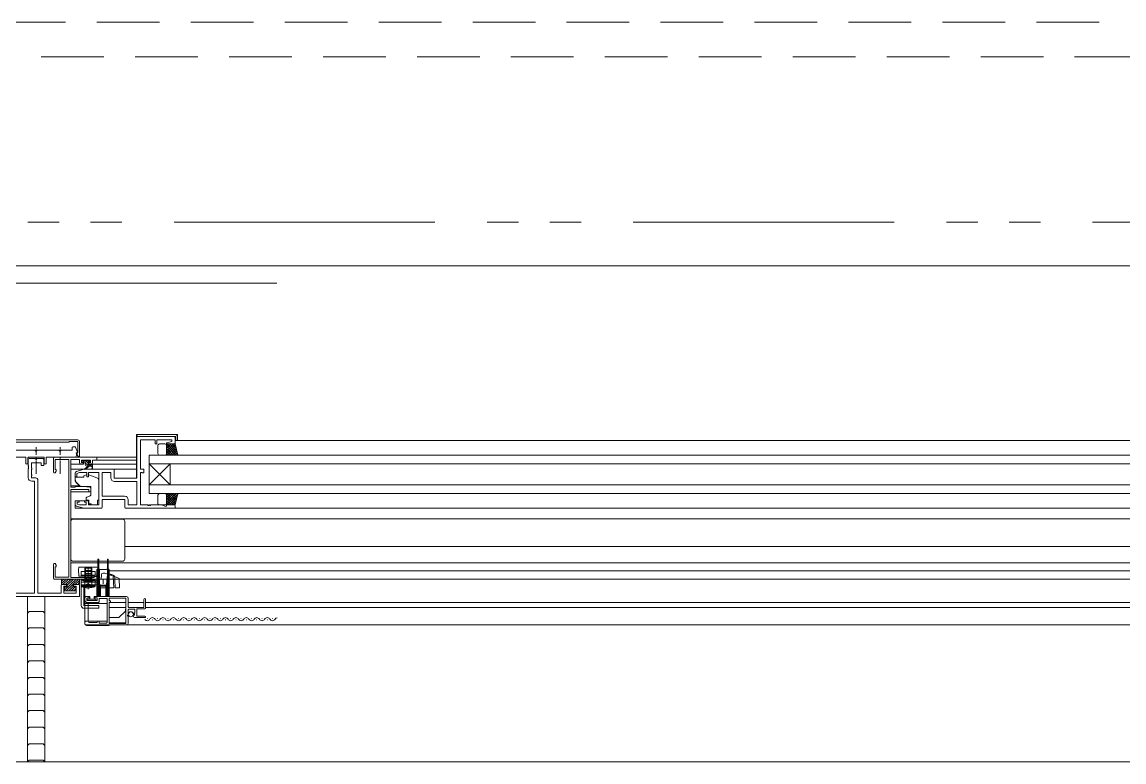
# Model space of a CAD drawing. Units: millimetres at full size. Extents: x -12803 to 120774, y -9413 to 101127.
# Drawn here: x 88266 to 88900, y 6691 to 7116 of the extents above; entities that cross this region are included whole.
import ezdxf

# ---------------------------------------------------------------- set-up
doc = ezdxf.new("R2010")
doc.units = ezdxf.units.MM
doc.header["$LTSCALE"] = 30
doc.linetypes.add('DASHED1', pattern=[1.8, 1.2, -0.6])
doc.linetypes.add('DOUBLE_CHAIN1', pattern=[8.8, 5, -1, 0.6, -0.6, 0.6, -1])
doc.layers.add('0-0_NoName', color=7, linetype='Continuous')
doc.layers.add('2-0_通芯', color=7, linetype='DOUBLE_CHAIN1', lineweight=15)
doc.layers.add('2-A_建具', color=7, linetype='Continuous', lineweight=15)

# ---------------------------------------------------------------- blocks, each defined once
blk = doc.blocks.new('グループ部品-732')
at = {"layer": '2-0_通芯'}
blk.add_line((74361.66, 7001.41), (120774.36, 7001.41), dxfattribs=at)
at = {"layer": '2-A_建具', "linetype": 'DASHED1'}
for p, q in [((86365.36, 7116.41), (90183.36, 7116.41)), ((85739.36, 7096.41), (90809.36, 7096.41))]:
    blk.add_line(p, q, dxfattribs=at)
at = {"layer": '2-A_建具'}
for p, q in [((85739.36, 6976.41), (90809.36, 6976.41)), ((88412.86, 6966.41), (88188.36, 6966.41)), ((88250.36, 6876.41), (88298.36, 6876.41)), ((88293.36, 6875.01), (88255.36, 6875.01)), ((88274.36, 6867.73), (88274.36, 6872.29)), ((88288.16, 6867.73), (88288.16, 6872.29)), ((88293.36, 6875.41), (88293.36, 6875.01)), ((88298.36, 6875.41), (88293.36, 6875.41)), ((88295.56, 6872.41), (88296.79, 6872.41)), ((88298.36, 6869.36), (88298.36, 6875.41)), ((88299.36, 6875.41), (88299.36, 6866.91)), ((88354.36, 6878.41), (88332.16, 6878.41)), ((88353.86, 6878.31), (88332.86, 6878.31)), ((88344.36, 6868.61), (88344.36, 6873.11)), ((88345.36, 6874.11), (88348.36, 6874.11)), ((88349.36, 6867.61), (88349.36, 6874.11)), ((88349.36, 6869.99), (88353.47, 6874.11)), ((88349.36, 6871.41), (88352.06, 6874.11)), ((88349.36, 6872.82), (88350.64, 6874.11)), ((88349.36, 6874.11), (88354.36, 6874.11)), ((88349.36, 6868.58), (88354.46, 6873.68)), ((88349.36, 6873.11), (88349.36, 6868.61)), ((88349.36, 6872.92), (88354.67, 6867.61)), ((88349.58, 6874.11), (88355.79, 6867.91)), ((88349.8, 6867.61), (88354.72, 6872.53)), ((88351, 6874.11), (88355.36, 6869.74)), ((88352.41, 6874.11), (88354.94, 6871.58)), ((88353.83, 6874.11), (88354.51, 6873.42)), ((88354.36, 6874.61), (88354.36, 6877.81)), ((89471.86, 6876.11), (88354.36, 6876.11)), ((88354.36, 6874.11), (88355.86, 6867.61)), ((88354.66, 6876.11), (88354.66, 6878.11)), ((88268.26, 6866.41), (88252.16, 6866.41)), ((88261.23, 6870.41), (88273.69, 6870.41)), ((88268.56, 6862.91), (88268.56, 6866.11)), ((88269.66, 6866.11), (88269.66, 6862.91)), ((88278.76, 6866.41), (88269.96, 6866.41)), ((88274.36, 6865.53), (88274.36, 6866.73)), ((88275.03, 6870.41), (88287.49, 6870.41)), ((88279.06, 6862.91), (88279.06, 6866.11)), ((88280.16, 6866.11), (88280.16, 6862.91)), ((88296.56, 6866.41), (88280.46, 6866.41)), ((88284.36, 6857.91), (88284.36, 6865.91)), ((88284.86, 6866.41), (88332.16, 6866.41)), ((88288.16, 6865.53), (88288.16, 6866.73)), ((88288.83, 6870.41), (88294.76, 6870.41)), ((88295.06, 6870.71), (88295.06, 6871.91)), ((88297.07, 6872.21), (88298.13, 6869.32)), ((88297.45, 6868.83), (88298.36, 6869.36)), ((88298.56, 6866.91), (88297.45, 6868.83)), ((88297.56, 6868.34), (88297.56, 6867.41)), ((88297.91, 6868.71), (88297.71, 6868.6)), ((88299.36, 6866.91), (88298.56, 6866.91)), ((88309.36, 6866.41), (88309.36, 6864.81)), ((88339.36, 6845.61), (88339.36, 6867.61)), ((88339.36, 6867.61), (89486.86, 6867.61)), ((88348.36, 6867.61), (88345.36, 6867.61)), ((88349.36, 6871.51), (88353.26, 6867.61)), ((88349.36, 6870.1), (88351.84, 6867.61)), ((88349.36, 6868.68), (88350.43, 6867.61)), ((88351.21, 6867.61), (88354.99, 6871.38)), ((88352.63, 6867.61), (88355.25, 6870.23)), ((88354.04, 6867.61), (88355.52, 6869.08)), ((88355.46, 6867.61), (88355.78, 6867.93)), ((88269.16, 6862.41), (88269.06, 6862.41)), ((88274.35, 6856.89), (88274.36, 6864.53)), ((88279.66, 6862.41), (88279.56, 6862.41)), ((88288.15, 6856.89), (88288.15, 6864.53)), ((88300.66, 6863.98), (88300.66, 6864.48)), ((88300.67, 6863.88), (88300.86, 6863.7)), ((88300.96, 6864.78), (88301.46, 6864.78)), ((88302.36, 6863.68), (88300.96, 6863.68)), ((88301.12, 6864.78), (88302.22, 6863.68)), ((88301.66, 6864.58), (88303.76, 6864.58)), ((88304.36, 6861.28), (88302.54, 6859.88)), ((88302.66, 6863.38), (88302.66, 6862.28)), ((88302.66, 6863.25), (88304.62, 6861.28)), ((88302.67, 6864.58), (88304.26, 6862.99)), ((88304.96, 6861.28), (88302.74, 6859.6)), ((88302.81, 6861.74), (88303.12, 6861.44)), ((88303.66, 6861.28), (88306.86, 6861.28)), ((88303.85, 6864.75), (88304.92, 6863.68)), ((88303.96, 6864.78), (88304.56, 6864.78)), ((88304.26, 6863.22), (88304.26, 6862.58)), ((88304.56, 6862.28), (88306.56, 6862.28)), ((88305.06, 6863.68), (88304.72, 6863.68)), ((88304.77, 6864.69), (88305.27, 6864.19)), ((88304.97, 6862.28), (88305.97, 6861.28)), ((88306.32, 6862.28), (88306.86, 6861.74)), ((88306.56, 6860.15), (88306.36, 6861.28)), ((88306.86, 6861.98), (88306.86, 6859.98)), ((88332.36, 6859.81), (88332.16, 6859.81)), ((89486.86, 6862.61), (88339.36, 6862.61)), ((88351.36, 6862.61), (88339.36, 6850.61)), ((88351.36, 6850.61), (88339.36, 6862.61)), ((88351.36, 6862.61), (88351.36, 6850.61)), ((88275.32, 6853.61), (88275.32, 6788.34)), ((88332.16, 6859.51), (88294.36, 6859.51)), ((88296.86, 6857.27), (88296.86, 6855.71)), ((88296.86, 6853.61), (88296.86, 6854.91)), ((88301.79, 6859.49), (88297.57, 6858.22)), ((88301.79, 6859.49), (88301.93, 6859.51)), ((88303.16, 6856.32), (88301.86, 6855.71)), ((88304.73, 6856.35), (88309.37, 6854.68)), ((88317.43, 6857.58), (88317.43, 6854.58)), ((88299.48, 6850.01), (88294.36, 6850.01)), ((88299.62, 6849.89), (88297.93, 6851.31)), ((88305.64, 6849.61), (88300.25, 6849.66)), ((88305.86, 6849.61), (88305.86, 6844.71)), ((88339.36, 6850.61), (89486.86, 6850.61)), ((88305.86, 6846.61), (88294.36, 6846.61)), ((88296.86, 6841.41), (88296.86, 6839.35)), ((88296.86, 6837.11), (88296.86, 6841.41)), ((88304.49, 6841.71), (88303.56, 6841.71)), ((88303.59, 6843.53), (88305.59, 6844.26)), ((88304.79, 6839.71), (88304.79, 6841.41)), ((88309.76, 6841.71), (88310.36, 6841.71)), ((88309.76, 6841.71), (88309.76, 6839.04)), ((88339.36, 6845.61), (89486.86, 6845.61)), ((88344.36, 6844.61), (88344.36, 6840.11)), ((88348.36, 6845.61), (88345.36, 6845.61)), ((88349.36, 6840.3), (88354.67, 6845.61)), ((88349.36, 6841.71), (88353.26, 6845.61)), ((88349.36, 6843.12), (88351.84, 6845.61)), ((88349.36, 6845.61), (88349.36, 6838.41)), ((88349.36, 6844.54), (88350.43, 6845.61)), ((88349.36, 6844.64), (88354.46, 6839.54)), ((88349.36, 6840.11), (88349.36, 6844.61)), ((88349.36, 6843.23), (88353.47, 6839.11)), ((88349.36, 6841.81), (88352.06, 6839.11)), ((88349.58, 6839.11), (88355.79, 6845.31)), ((88349.8, 6845.61), (88354.72, 6840.69)), ((88351, 6839.11), (88355.36, 6843.48)), ((88351.21, 6845.61), (88354.99, 6841.84)), ((88352.41, 6839.11), (88354.94, 6841.64)), ((88352.63, 6845.61), (88355.25, 6842.99)), ((88354.04, 6845.61), (88355.52, 6844.14)), ((88354.36, 6839.11), (88355.86, 6845.61)), ((88355.46, 6845.61), (88355.78, 6845.29)), ((88296.86, 6837.11), (88311.86, 6837.11)), ((88297.57, 6838.4), (88301.79, 6837.13)), ((88305.96, 6839.71), (88304.79, 6839.71)), ((88305.96, 6839.04), (88305.96, 6839.71)), ((88325.86, 6837.11), (88913.11, 6837.11)), ((88339.4, 6839.04), (88339.31, 6839.04)), ((88345.36, 6839.11), (88348.36, 6839.11)), ((88349.36, 6840.4), (88350.64, 6839.11)), ((88349.36, 6839.11), (88354.36, 6839.11)), ((88353.83, 6839.11), (88354.51, 6839.8)), ((88354.36, 6837.11), (88354.36, 6838.61)), ((89471.86, 6831.11), (88294.36, 6831.11)), ((88294.38, 6829.81), (88294.38, 6807.81)), ((88324.38, 6830.81), (88295.38, 6830.81)), ((88325.38, 6807.81), (88325.38, 6829.81)), ((89471.86, 6815.21), (88325.38, 6815.21)), ((88284.36, 6796.91), (88284.36, 6804.91)), ((88295.38, 6806.81), (88324.38, 6806.81)), ((88298.83, 6801.74), (88298.86, 6803.24)), ((88309.33, 6803.24), (88298.86, 6803.24)), ((88302.36, 6770.81), (88302.36, 6802.81)), ((88306.36, 6802.81), (88302.36, 6802.81)), ((88302.71, 6802.81), (88302.71, 6799.61)), ((88304.36, 6790.68), (88304.36, 6803.11)), ((88306.01, 6802.81), (88306.01, 6799.61)), ((88306.36, 6802.81), (88306.36, 6792.81)), ((88309.86, 6807.91), (88309.86, 6786.41)), ((88309.86, 6807.41), (88310.36, 6807.41)), ((88315.36, 6807.41), (88315.86, 6807.41)), ((88284.86, 6796.41), (89489.66, 6796.41)), ((88290.32, 6796.46), (88288.91, 6795.3)), ((88288.91, 6796.46), (88288.91, 6793.41)), ((88290.91, 6796.46), (88288.91, 6796.46)), ((88291.61, 6796.33), (88288.91, 6793.88)), ((88297.39, 6796.46), (88290.67, 6789.99)), ((88298.81, 6796.46), (88291.71, 6789.61)), ((88295.79, 6796.28), (88292.21, 6792.94)), ((88307.56, 6797.41), (88294.36, 6797.41)), ((88296.91, 6796.46), (88299.36, 6796.46)), ((88298.86, 6798.04), (88298.83, 6801.74)), ((88307.83, 6798.04), (88298.86, 6798.04)), ((88299.36, 6796.46), (88299.36, 6793.41)), ((88300.36, 6800.74), (88300.36, 6798.74)), ((88308.36, 6800.74), (88300.36, 6800.74)), ((88300.36, 6781.21), (88300.36, 6796.41)), ((88300.36, 6796.41), (88300.41, 6795.77)), ((88302.36, 6801.41), (88306.36, 6801.41)), ((88302.36, 6799.61), (88306.36, 6799.61)), ((88302.36, 6799.61), (88302.61, 6799.08)), ((88302.36, 6798.81), (88306.36, 6798.81)), ((88302.36, 6797.41), (88302.61, 6796.68)), ((88302.71, 6799.61), (88302.62, 6798.98)), ((88302.74, 6797.41), (88302.62, 6796.58)), ((88302.74, 6797.41), (88302.74, 6801.41)), ((88305.98, 6797.41), (88305.98, 6801.41)), ((88305.98, 6797.41), (88306.09, 6796.58)), ((88306, 6799.61), (88306.09, 6798.98)), ((88306.36, 6799.61), (88306.1, 6799.08)), ((88306.36, 6797.41), (88306.1, 6796.68)), ((88307.83, 6798.74), (88307.83, 6798.04)), ((88308.16, 6798.01), (88309.36, 6798.01)), ((88308.36, 6796.41), (88308.3, 6795.77)), ((88308.36, 6800.74), (88308.36, 6798.74)), ((88308.36, 6796.41), (88308.36, 6792.41)), ((88309.36, 6801.91), (88309.36, 6795.41)), ((88309.86, 6798.91), (88309.36, 6792.91)), ((88310.82, 6793.37), (88310.36, 6798.91)), ((88310.83, 6801.74), (88310.83, 6801.77)), ((88310.86, 6801.91), (88314.86, 6801.91)), ((88311.86, 6796.41), (88311.94, 6798.95)), ((88312.86, 6796.39), (88311.86, 6796.43)), ((88312.86, 6796.39), (88312.85, 6796.11)), ((88312.86, 6796.39), (88312.86, 6793.71)), ((88312.94, 6799.91), (88313.77, 6799.91)), ((88313.94, 6799.88), (88318.91, 6798.07)), ((88315.36, 6798.91), (88314.89, 6793.37)), ((88315.69, 6799.78), (88315.69, 6799.24)), ((88315.69, 6799.78), (88319.17, 6798.51)), ((88315.71, 6799.77), (88315.71, 6799.24)), ((88316.36, 6792.91), (88315.86, 6798.91)), ((88316.36, 6801.91), (88316.36, 6786.41)), ((88913.11, 6801.11), (88316.36, 6801.11)), ((88317.15, 6798.71), (88317.15, 6799.24)), ((88317.71, 6799.04), (88317.71, 6798.51)), ((88318.74, 6797.6), (88318.91, 6798.07)), ((88319.15, 6797.98), (88319.15, 6798.52)), ((88319.17, 6797.98), (88319.17, 6798.51)), ((88319.38, 6797.9), (88321.85, 6797)), ((88322.36, 6791.41), (88322.18, 6796.56)), ((88288.91, 6793.41), (88292.21, 6793.41)), ((88289.36, 6793.41), (88291.36, 6793.41)), ((88292.88, 6796.19), (88289.85, 6793.41)), ((88291.28, 6792.01), (88290.66, 6791.39)), ((88290.66, 6791.51), (88290.66, 6790.11)), ((88292.21, 6792.01), (88291.16, 6792.01)), ((88294.27, 6796.16), (88291.26, 6793.41)), ((88292.21, 6793.41), (88292.21, 6792.01)), ((88295.61, 6792.1), (88293.12, 6789.61)), ((88296.88, 6791.96), (88294.53, 6789.61)), ((88295.61, 6793.41), (88295.61, 6792.01)), ((88299.36, 6793.41), (88295.61, 6793.41)), ((88295.61, 6792.01), (88296.66, 6792.01)), ((88297.16, 6790.82), (88295.95, 6789.61)), ((88296.36, 6793.41), (88298.86, 6793.41)), ((88299.36, 6795.54), (88296.92, 6793.41)), ((88297.16, 6791.51), (88297.16, 6790.11)), ((88299.36, 6794.43), (88298.33, 6793.41)), ((88300.36, 6794.71), (88309.36, 6794.71)), ((88311.36, 6793.21), (88300.36, 6793.21)), ((88308.36, 6792.81), (88300.36, 6792.81)), ((88308.3, 6795.77), (88300.41, 6795.77)), ((88307.86, 6791.91), (88300.86, 6791.91)), ((88301.86, 6793.21), (88301.86, 6781.21)), ((88302.36, 6795.41), (88309.36, 6795.41)), ((88308.36, 6792.81), (88308.3, 6792.17)), ((88309.36, 6794.71), (88309.36, 6793.21)), ((88309.36, 6786.41), (88309.36, 6792.91)), ((88309.86, 6792.41), (88309.36, 6792.41)), ((88309.72, 6791.41), (88309.69, 6793.21)), ((88309.72, 6791.41), (88318.98, 6791.41)), ((88315.36, 6792.41), (88310.36, 6792.41)), ((88310.82, 6793.37), (88310.82, 6786.41)), ((88310.86, 6796.11), (88310.86, 6793.71)), ((88314.4, 6792.91), (88311.32, 6792.91)), ((88311.32, 6786.41), (88311.32, 6792.91)), ((88314.4, 6792.91), (88314.4, 6786.41)), ((88314.89, 6786.41), (88314.89, 6793.37)), ((88316.36, 6792.41), (88315.86, 6792.41)), ((88319.9, 6791.41), (88322.36, 6791.41)), ((88269.36, 6786.41), (88269.36, 6691.41)), ((88281.36, 6786.41), (88272.36, 6786.41)), ((88279.36, 6786.41), (88279.36, 6691.41)), ((88291.16, 6789.61), (88296.66, 6789.61)), ((88305.36, 6786.41), (88302.36, 6786.41)), ((88303.56, 6785.31), (88303.56, 6784.41)), ((88304.76, 6785.61), (88303.86, 6785.61)), ((88305.06, 6786.11), (88305.06, 6785.91)), ((88305.36, 6784.96), (88305.36, 6786.41)), ((88307.76, 6786.41), (88326.36, 6786.41)), ((88307.76, 6786.41), (88307.76, 6784.96)), ((88308.06, 6785.91), (88308.06, 6786.11)), ((88309.26, 6785.61), (88308.36, 6785.61)), ((88308.81, 6784.96), (88308.81, 6784.11)), ((88309.56, 6784.41), (88309.56, 6785.31)), ((88310.36, 6786.91), (88309.86, 6786.91)), ((88310.56, 6785.01), (88310.56, 6783.31)), ((88314.86, 6785.31), (88310.86, 6785.31)), ((88315.16, 6785.01), (88315.16, 6771.51)), ((88315.86, 6786.91), (88315.36, 6786.91)), ((88316.36, 6785.21), (88316.36, 6784.31)), ((88316.56, 6784.11), (88316.86, 6784.11)), ((88325.76, 6785.51), (88316.66, 6785.51)), ((88317.16, 6783.81), (88317.16, 6783.51)), ((88326.06, 6771.31), (88326.06, 6785.21)), ((88327.36, 6785.41), (88327.36, 6780.51)), ((88336.36, 6780.51), (88336.36, 6784.71)), ((88337.36, 6784.71), (88337.36, 6779.81)), ((88270.36, 6777.91), (88269.36, 6776.91)), ((88270.36, 6777.91), (88278.36, 6777.91)), ((88279.36, 6776.91), (88278.36, 6777.91)), ((88301.86, 6781.21), (88310.36, 6781.21)), ((88301.86, 6779.71), (88310.36, 6779.71)), ((88315.16, 6782.51), (88302.36, 6782.51)), ((88304.36, 6782.51), (88304.36, 6772.31)), ((88310.36, 6779.71), (88310.36, 6781.21)), ((88326.06, 6780.21), (88316.35, 6780.21)), ((88316.36, 6783.01), (88316.36, 6771.31)), ((88326.06, 6782.91), (88316.36, 6782.91)), ((88316.86, 6783.21), (88316.56, 6783.21)), ((88325.76, 6778.11), (88321.96, 6774.31)), ((88325.76, 6779.11), (88325.76, 6778.11)), ((88325.76, 6779.11), (88326.06, 6779.11)), ((88336.36, 6782.91), (88327.36, 6782.91)), ((88327.36, 6778.81), (88327.36, 6776.11)), ((88327.66, 6780.21), (88336.06, 6780.21)), ((88330.86, 6779.11), (88327.66, 6779.11)), ((88331.16, 6777.21), (88331.16, 6778.81)), ((88332.26, 6779.01), (88332.26, 6775.41)), ((88336.86, 6779.31), (88332.56, 6779.31)), ((89474.86, 6782.91), (88337.36, 6782.91)), ((89474.86, 6780.21), (88337.36, 6780.21)), ((88315.16, 6772.31), (88302.36, 6772.31)), ((88304.86, 6771.51), (88309.26, 6771.51)), ((88309.56, 6771.81), (88309.56, 6772.01)), ((88310.56, 6772.01), (88310.56, 6771.51)), ((88310.86, 6771.21), (88314.86, 6771.21)), ((88321.96, 6774.31), (88316.35, 6774.31)), ((88326.06, 6771.31), (88316.35, 6771.31)), ((88316.66, 6771.01), (88325.76, 6771.01)), ((88326.9, 6775.48), (88327.29, 6775.03)), ((88327.36, 6774.83), (88327.36, 6771.11)), ((88330.41, 6775.7), (88330.65, 6775.64)), ((88330.94, 6776.14), (88330.51, 6776.57)), ((88330.66, 6776.91), (88330.86, 6776.91)), ((88336.96, 6774.31), (88331.45, 6774.31)), ((88332.56, 6775.11), (88336.96, 6775.11)), ((88338.36, 6773.81), (88338.16, 6773.81)), ((88341.36, 6773.05), (88341.16, 6773.05)), ((88344.36, 6773.81), (88344.16, 6773.81)), ((88347.36, 6773.05), (88347.16, 6773.05)), ((88350.36, 6773.81), (88350.16, 6773.81)), ((88353.36, 6773.05), (88353.16, 6773.05)), ((88356.36, 6773.81), (88356.16, 6773.81)), ((88359.36, 6773.05), (88359.16, 6773.05)), ((88362.36, 6773.81), (88362.16, 6773.81)), ((88365.36, 6773.05), (88365.16, 6773.05)), ((88368.36, 6773.81), (88368.16, 6773.81)), ((88371.36, 6773.05), (88371.16, 6773.05)), ((88374.36, 6773.81), (88374.16, 6773.81)), ((88377.36, 6773.05), (88377.16, 6773.05)), ((88380.36, 6773.81), (88380.16, 6773.81)), ((88383.36, 6773.05), (88383.16, 6773.05)), ((88386.36, 6773.81), (88386.16, 6773.81)), ((88389.36, 6773.05), (88389.16, 6773.05)), ((88392.36, 6773.81), (88392.16, 6773.81)), ((88395.36, 6773.05), (88395.16, 6773.05)), ((88398.36, 6773.81), (88398.16, 6773.81)), ((88401.36, 6773.05), (88401.16, 6773.05)), ((88404.36, 6773.81), (88404.16, 6773.81)), ((88407.36, 6773.05), (88407.16, 6773.05)), ((88410.36, 6773.81), (88410.16, 6773.81)), ((88270.36, 6768.41), (88269.36, 6767.41)), ((88270.36, 6768.41), (88278.36, 6768.41)), ((88279.36, 6767.41), (88278.36, 6768.41)), ((89508.86, 6770.11), (88303.36, 6770.11)), ((88316.36, 6769.81), (88303.36, 6769.81)), ((88316.36, 6770.11), (88316.36, 6769.81)), ((88270.36, 6758.91), (88269.36, 6757.91)), ((88270.36, 6758.91), (88278.36, 6758.91)), ((88279.36, 6757.91), (88278.36, 6758.91)), ((88270.36, 6749.41), (88269.36, 6748.41)), ((88270.36, 6749.41), (88278.36, 6749.41)), ((88279.36, 6748.41), (88278.36, 6749.41)), ((88270.36, 6739.91), (88269.36, 6738.91)), ((88270.36, 6739.91), (88278.36, 6739.91)), ((88279.36, 6738.91), (88278.36, 6739.91)), ((88270.36, 6730.41), (88269.36, 6729.41)), ((88270.36, 6730.41), (88278.36, 6730.41)), ((88279.36, 6729.41), (88278.36, 6730.41)), ((88270.36, 6720.91), (88269.36, 6719.91)), ((88270.36, 6720.91), (88278.36, 6720.91)), ((88279.36, 6719.91), (88278.36, 6720.91)), ((88270.36, 6711.41), (88269.36, 6710.41)), ((88270.36, 6711.41), (88278.36, 6711.41)), ((88279.36, 6710.41), (88278.36, 6711.41)), ((88270.36, 6701.91), (88269.36, 6700.91)), ((88270.36, 6701.91), (88278.36, 6701.91)), ((88279.36, 6700.91), (88278.36, 6701.91)), ((90567.86, 6691.41), (85980.86, 6691.41)), ((88270.36, 6692.41), (88269.36, 6691.41)), ((88270.36, 6692.41), (88278.36, 6692.41)), ((88279.36, 6691.41), (88278.36, 6692.41))]:
    blk.add_line(p, q, dxfattribs=at)
for points in [[(88332.16, 6854.51), (88332.16, 6879.41), (88355.66, 6879.41), (88355.66, 6876.11)], [(88332.36, 6877.81), (88332.36, 6854.51), (88319.36, 6854.51), (88319.36, 6859.01)], [(88335.56, 6857.41), (88336.36, 6857.41), (88336.36, 6859.51), (88334.36, 6859.51), (88334.36, 6876.38), (88342.86, 6876.38), (88342.86, 6874.11), (88343.86, 6874.11), (88343.86, 6876.38), (88352.43, 6876.38), (88352.43, 6875.46), (88349.58, 6874.7)], [(88269.86, 6854.68), (88269.86, 6859.75), (88269.98, 6859.94), (88269.98, 6860.48), (88269.86, 6860.67), (88269.86, 6860.75), (88269.98, 6860.94), (88269.98, 6861.48), (88269.86, 6861.67), (88269.86, 6865.21)], [(88270.36, 6865.71), (88273.69, 6865.71), (88273.88, 6865.57)], [(88278.86, 6865.21), (88278.86, 6861.61), (88277.36, 6861.61), (88277.36, 6863.21), (88271.79, 6863.21), (88271.79, 6860.35), (88271.95, 6860.16), (88271.95, 6859.66), (88271.79, 6859.47), (88271.79, 6856.55), (88271.95, 6856.36), (88271.95, 6855.86), (88271.79, 6855.67), (88271.79, 6854.61), (88274.32, 6854.61)], [(88274.84, 6865.57), (88275.03, 6865.71), (88278.36, 6865.71)], [(88284.86, 6805.41), (88285.36, 6805.41), (88285.96, 6804.37), (88285.96, 6803.41), (88285.26, 6803.41), (88285.26, 6797.61), (88293.16, 6797.61), (88293.16, 6865.21), (88285.26, 6865.21), (88285.26, 6859.41), (88285.96, 6859.41), (88285.96, 6858.45), (88285.36, 6857.41), (88284.86, 6857.41)], [(88299.26, 6863.51), (88299.26, 6865.21), (88294.36, 6865.21), (88294.36, 6849.31), (88296.67, 6849.31)], [(88332.16, 6862.51), (88304.56, 6862.51), (88304.56, 6863.31), (88305.66, 6863.31), (88305.66, 6864.81), (88300.46, 6864.81), (88300.46, 6863.31), (88301.56, 6863.31), (88301.56, 6862.51), (88294.36, 6862.51)], [(88332.16, 6864.81), (88306.86, 6864.81), (88306.86, 6863.51)], [(88305.86, 6849.61), (88300.25, 6849.66), (88299.48, 6850.01), (88297.14, 6852.34), (88296.86, 6853.6), (88296.86, 6857.27), (88297.05, 6857.86), (88297.57, 6858.22)], [(88297.86, 6855.71), (88297.86, 6857.16), (88299.25, 6857.58), (88303.46, 6857.58), (88303.46, 6855.21), (88304.46, 6855.21), (88304.46, 6857.58), (88310.36, 6857.58), (88310.36, 6839.04), (88304.46, 6839.04), (88304.46, 6841.41), (88296.86, 6841.41)], [(88296.86, 6854.91), (88301.86, 6854.91), (88301.86, 6855.71)], [(88325.29, 6844.04), (88312.29, 6844.04), (88312.29, 6857.58), (88317.43, 6857.58)], [(88318.86, 6859.51), (88319.21, 6859.36), (88319.36, 6859.01)], [(88338.4, 6839.04), (88334.36, 6839.04), (88334.36, 6857.58), (88335.23, 6857.58)], [(88259.86, 6792.91), (88259.86, 6788.34), (88273.39, 6788.34), (88273.39, 6852.68), (88271.86, 6852.68)], [(88304.66, 6846.61), (88304.66, 6847.91), (88294.36, 6847.91), (88294.36, 6797.41)], [(88297.06, 6849.61), (88301.36, 6849.61), (88305.4, 6849.26)], [(88319.43, 6852.58), (88332.36, 6852.58), (88332.36, 6839.04), (88327.29, 6839.04), (88327.29, 6842.04)], [(88302.16, 6841.41), (88302.16, 6840.61), (88303.26, 6840.61), (88303.26, 6839.04), (88299.25, 6839.04), (88298.06, 6839.4), (88298.06, 6840.61), (88299.16, 6840.61), (88299.16, 6841.41)], [(88303.26, 6841.41), (88303.26, 6843.06), (88305.86, 6844.71)], [(88312.36, 6837.61), (88312.36, 6842.11), (88325.36, 6842.11), (88325.36, 6837.61)], [(88312.36, 6837.61), (88312.21, 6837.26), (88311.86, 6837.11)], [(88325.86, 6837.11), (88325.5, 6837.26), (88325.36, 6837.61)], [(88349.36, 6838.41), (88348.36, 6838.41), (88346.63, 6839.04), (88340.31, 6839.04)], [(88294.36, 6805.71), (89489.86, 6805.71), (89489.86, 6789.61)], [(88310.36, 6786.41), (88310.36, 6807.91), (88309.86, 6807.91)], [(88315.86, 6786.41), (88315.86, 6807.91), (88315.36, 6807.91), (88315.36, 6786.41)], [(88300.36, 6798.74), (88309.36, 6798.74), (88309.37, 6797.04), (88310.79, 6797.04), (88310.83, 6801.74)], [(88302.36, 6795.12), (88303.21, 6796.85), (88304.36, 6797.46)], [(88306.36, 6795.12), (88305.5, 6796.85), (88304.36, 6797.46)], [(88307.83, 6798.72), (88308.33, 6798.72), (88308.33, 6798.74)], [(88318.98, 6791.41), (88318.86, 6794.63), (88318.74, 6797.6)], [(88319.67, 6797.45), (88319.73, 6795.8), (88319.9, 6791.41)], [(88299.36, 6792.91), (88299.36, 6786.41), (88249.36, 6786.41)], [(88275.32, 6788.34), (88288.86, 6788.34), (88288.86, 6792.91)], [(88291.86, 6792.91), (88291.86, 6792.41), (88290.36, 6792.41), (88290.36, 6788.34), (88297.36, 6788.34), (88297.36, 6792.41), (88295.86, 6792.41), (88295.86, 6792.91)], [(88300.36, 6792.81), (88300.41, 6792.17), (88308.3, 6792.17)], [(88302.36, 6791.52), (88303.21, 6793.25), (88304.36, 6793.86)], [(88306.36, 6791.52), (88305.5, 6793.25), (88304.36, 6793.86)], [(88310.26, 6783.01), (88303.36, 6783.01), (88302.36, 6784.01)], [(88309.26, 6784.11), (88303.81, 6784.11), (88303.81, 6784.96), (88308.81, 6784.96)]]:
    blk.add_lwpolyline(points, dxfattribs=at)
blk.add_circle((88328.84, 6776.21), 1.45, dxfattribs=at)
for centre, radius, start, end in [((88333.16, 6878.41), 1, 90, 179.99999), ((88354.66, 6878.41), 1, 0, 90), ((88295.56, 6871.91), 0.5, 90, 179.99999), ((88296.79, 6872.11), 0.3, 19.9968, 90), ((88298.36, 6875.41), 1, 0.00087, 90), ((88332.86, 6877.81), 0.5, 90, 180), ((88345.36, 6873.11), 1, 89.9999, 179.9999), ((88348.36, 6873.11), 1, 359.9999, 89.9999), ((88349.66, 6874.41), 0.3, 105, 270), ((88353.86, 6877.81), 0.5, 0, 90), ((88353.86, 6874.61), 0.5, 270, 0), ((88354.36, 6878.11), 0.3, 0, 90), ((88268.26, 6866.11), 0.3, 0, 90), ((88269.96, 6866.11), 0.3, 90, 180), ((88273.69, 6870.21), 0.2, 16.60294, 90), ((88274.36, 6870.41), 0.5, 196.5981, 343.3939), ((88275.03, 6870.21), 0.2, 90, 163.39706), ((88278.76, 6866.11), 0.3, 0, 90), ((88280.46, 6866.11), 0.3, 90, 180), ((88284.86, 6865.91), 0.5, 90, 180), ((88287.49, 6870.21), 0.2, 16.60294, 90), ((88288.16, 6870.41), 0.5, 196.6061, 343.4019), ((88288.83, 6870.21), 0.2, 90, 163.39706), ((88294.76, 6870.71), 0.3, 270, 0), ((88296.56, 6867.41), 1, 270, 0), ((88297.86, 6868.34), 0.3, 120.02532, 179.99709), ((88297.66, 6869.14), 0.5, 299.99993, 19.99625), ((88345.36, 6868.61), 1, 179.9999, 269.9999), ((88348.36, 6868.61), 1, 269.9999, 359.9999), ((88269.06, 6862.91), 0.5, 180, 270), ((88269.16, 6862.91), 0.5, 270, 0), ((88270.36, 6865.21), 0.5, 90, 180), ((88274.36, 6865.71), 0.5, 196.60155, 343.39845), ((88278.36, 6865.21), 0.5, 0, 90), ((88279.56, 6862.91), 0.5, 180, 270), ((88279.66, 6862.91), 0.5, 270, 0), ((88300.26, 6863.51), 1, 180, 270), ((88300.96, 6864.48), 0.3, 90, 180), ((88300.96, 6863.98), 0.3, 180, 270), ((88301.46, 6864.58), 0.2, 0, 90), ((88302.36, 6863.38), 0.3, 0, 90), ((88302.56, 6859.68), 0.2, 95.58289, 335.58289), ((88303.66, 6862.28), 1, 180, 270), ((88303.96, 6864.58), 0.2, 90, 180), ((88304.26, 6863.68), 0.25, 33.05573, 236.94427), ((88303.96, 6863.22), 0.3, 0, 56.94427), ((88304.56, 6862.58), 0.3, 180, 270), ((88304.72, 6863.98), 0.3, 213.05573, 270), ((88304.56, 6864.48), 0.3, 45, 90), ((88305.06, 6863.98), 0.3, 270, 45), ((88305.86, 6863.51), 1, 270, 0), ((88306.66, 6859.98), 0.2, 120, 0), ((88306.56, 6861.98), 0.3, 0, 90), ((88271.86, 6854.68), 2, 180, 270), ((88274.32, 6853.61), 1, 0, 90), ((88284.86, 6857.91), 0.5, 180, 270), ((88297.86, 6857.27), 1, 106.69924, 180), ((88297.36, 6855.71), 0.5, 180, 0), ((88299.86, 6853.61), 3, 180.00001, 230), ((88301.93, 6859.01), 0.5, 90, 106.69924), ((88303.59, 6855.41), 1, 97.40692, 115), ((88304.39, 6855.41), 1, 70.14674, 86.11316), ((88308.86, 6853.27), 1.5, 0, 70.14674), ((88319.43, 6854.58), 2, 180, 270), ((88318.86, 6859.01), 0.5, 0, 90), ((88335.23, 6857.38), 0.2, 35.09963, 90), ((88335.56, 6857.61), 0.2, 215.09963, 270), ((88296.67, 6849.51), 0.2, 270, 345.52249), ((88297.06, 6849.41), 0.2, 90, 165.52249), ((88300.26, 6850.66), 1, 230, 269.5), ((88305.36, 6848.76), 0.5, 0, 85), ((88305.56, 6849.31), 0.3, 0, 89.5), ((88303.76, 6843.06), 0.5, 110, 180), ((88303.56, 6842.01), 0.3, 180.00001, 270), ((88304.49, 6841.41), 0.3, 0, 90), ((88305.36, 6844.71), 0.5, 290, 0), ((88325.29, 6842.04), 2, 0, 90), ((88345.36, 6844.61), 1, 90.0001, 180.0001), ((88348.36, 6844.61), 1, 0.0001, 90.0001), ((88297.86, 6839.35), 1, 180, 253.30076), ((88301.93, 6837.61), 0.5, 253.30076, 270), ((88311.86, 6837.61), 0.5, 270, 0), ((88325.86, 6837.61), 0.5, 180, 270), ((88338.4, 6838.84), 0.2, 23.57818, 90), ((88338.86, 6839.04), 0.3, 203.57818, 336.42182), ((88339.31, 6838.84), 0.2, 90, 156.42182), ((88339.4, 6838.84), 0.2, 23.57818, 90), ((88339.86, 6839.04), 0.3, 203.57818, 336.42182), ((88340.31, 6838.84), 0.2, 90, 156.42182), ((88345.36, 6840.11), 1, 180.0001, 270.0001), ((88348.36, 6840.11), 1, 270.0001, 0.0001), ((88353.86, 6838.61), 0.5, 0, 90), ((88295.38, 6829.81), 1, 90, 179.99999), ((88324.38, 6829.81), 1, 0, 90), ((88284.86, 6804.91), 0.5, 90, 180), ((88295.38, 6807.81), 1, 180, 270), ((88309.33, 6801.74), 1.5, 1, 90), ((88324.38, 6807.81), 1, 270, 0), ((88284.86, 6796.91), 0.5, 180, 270), ((88293.89, 6811.16), 15, 258.52158, 270.05735), ((88293.92, 6811.16), 15, 269.94259, 281.47842), ((88302.43, 6799.01), 0.2, 270, 19.42185), ((88302.43, 6796.61), 0.2, 270, 19.42185), ((88306.29, 6799.01), 0.2, 160.57815, 270), ((88306.29, 6796.61), 0.2, 160.57815, 270), ((88307.56, 6797.71), 0.3, 270, 0), ((88308.16, 6797.71), 0.3, 90, 180), ((88309.36, 6802.41), 0.5, 270, 0), ((88310.86, 6802.41), 0.5, 180, 270), ((88310.56, 6796.11), 0.3, 0, 90), ((88312.94, 6798.91), 1, 90, 178), ((88313.77, 6799.41), 0.5, 70, 90), ((88314.86, 6802.41), 0.5, 270, 0), ((88316.36, 6802.41), 0.5, 180, 270), ((88319.21, 6797.48), 0.457, 356.53576, 68.26228), ((88321.68, 6796.53), 0.5, 3.12042, 70), ((88289.36, 6792.91), 0.5, 90, 180), ((88291.16, 6791.51), 0.5, 90, 180), ((88291.16, 6790.11), 0.5, 180, 270), ((88291.36, 6792.91), 0.5, 0, 90), ((88296.36, 6792.91), 0.5, 90, 180), ((88296.66, 6791.51), 0.5, 0, 90), ((88296.66, 6790.11), 0.5, 270, 0), ((88298.86, 6792.91), 0.5, 0, 90), ((88300.86, 6792.41), 0.5, 180, 270), ((88304.36, 6804.41), 9.5, 245.47227, 294.52773), ((88304.36, 6800.81), 9.5, 245.47227, 294.52773), ((88307.86, 6792.41), 0.5, 270, 0), ((88310.36, 6793.71), 0.5, 270, 0), ((88311.32, 6793.41), 0.5, 184.76364, 270), ((88314.4, 6793.41), 0.5, 270, 355.23636), ((88303.36, 6785.41), 1, 90, 180), ((88303.86, 6785.31), 0.3, 90, 180), ((88303.86, 6784.41), 0.3, 180, 270), ((88304.76, 6786.11), 0.3, 0, 90), ((88304.76, 6785.91), 0.3, 270, 0), ((88308.36, 6786.11), 0.3, 90, 180), ((88308.36, 6785.91), 0.3, 180, 270), ((88309.26, 6785.31), 0.3, 0, 90), ((88309.26, 6784.41), 0.3, 270, 0), ((88310.86, 6785.01), 0.3, 90, 180), ((88314.86, 6785.01), 0.3, 0, 90), ((88316.66, 6785.21), 0.3, 90, 180), ((88316.56, 6784.31), 0.2, 180, 270), ((88316.86, 6783.81), 0.3, 0, 90), ((88325.76, 6785.21), 0.3, 0, 90), ((88326.36, 6785.41), 1, 0, 90), ((88336.86, 6784.71), 0.5, 0, 180), ((88301.86, 6781.21), 1.5, 180, 270), ((88310.26, 6783.31), 0.3, 270, 0), ((88316.56, 6783.01), 0.2, 90, 180), ((88316.86, 6783.51), 0.3, 270, 0), ((88327.66, 6780.51), 0.3, 180, 270), ((88327.66, 6778.81), 0.3, 90, 180), ((88330.86, 6778.81), 0.3, 0, 90), ((88332.56, 6779.01), 0.3, 90, 180), ((88336.06, 6780.51), 0.3, 270, 0), ((88336.86, 6779.81), 0.5, 270, 0), ((88302.86, 6771.81), 0.5, 90, 180), ((88303.36, 6771.11), 1, 180, 270), ((88304.06, 6772.01), 0.3, 0, 90), ((88304.86, 6772.01), 0.5, 180, 270), ((88309.26, 6771.81), 0.3, 270, 0), ((88309.86, 6772.01), 0.3, 90, 180), ((88310.26, 6772.01), 0.3, 0, 90), ((88310.86, 6771.51), 0.3, 180, 270), ((88314.86, 6771.51), 0.3, 270, 0), ((88316.66, 6771.31), 0.3, 180, 270), ((88325.76, 6771.31), 0.3, 270, 0), ((88326.36, 6771.11), 1, 270, 0), ((88327.06, 6775.61), 0.2, 90, 220), ((88327.06, 6776.11), 0.3, 270, 0), ((88327.06, 6774.83), 0.3, 0, 40), ((88330.36, 6775.51), 0.2, 75, 185.21591), ((88331.45, 6775.61), 1.3, 185.21591, 270), ((88330.66, 6776.71), 0.2, 90, 225), ((88330.73, 6775.93), 0.3, 255, 45), ((88330.86, 6777.21), 0.3, 270, 0), ((88332.56, 6775.41), 0.3, 180, 270), ((88336.96, 6774.71), 0.4, 270, 90), ((88338.26, 6774.27), 1.72, 220.84223, 330.79746), ((88341.26, 6772.59), 1.72, 29.20254, 150.79746), ((88344.26, 6774.27), 1.72, 209.20254, 330.79746), ((88347.26, 6772.59), 1.72, 29.20254, 150.79746), ((88350.26, 6774.27), 1.72, 209.20254, 330.79746), ((88353.26, 6772.59), 1.72, 29.20254, 150.79746), ((88356.26, 6774.27), 1.72, 209.20254, 330.79746), ((88359.26, 6772.59), 1.72, 29.20254, 150.79746), ((88362.26, 6774.27), 1.72, 209.20254, 330.79746), ((88365.26, 6772.59), 1.72, 29.20254, 150.79746), ((88368.26, 6774.27), 1.72, 209.20254, 330.79746), ((88371.26, 6772.59), 1.72, 29.20254, 150.79746), ((88374.26, 6774.27), 1.72, 209.20254, 330.79746), ((88377.26, 6772.59), 1.72, 29.20254, 150.79746), ((88380.26, 6774.27), 1.72, 209.20254, 330.79746), ((88383.26, 6772.59), 1.72, 29.20254, 150.79746), ((88386.26, 6774.27), 1.72, 209.20254, 330.79746), ((88389.26, 6772.59), 1.72, 29.20254, 150.79746), ((88392.26, 6774.27), 1.72, 209.20254, 330.79746), ((88395.26, 6772.59), 1.72, 29.20254, 150.79746), ((88398.26, 6774.27), 1.72, 209.20254, 330.79746), ((88401.26, 6772.59), 1.72, 29.20254, 150.79746), ((88404.26, 6774.27), 1.72, 209.20254, 330.79746), ((88407.26, 6772.59), 1.72, 29.20254, 150.79746), ((88410.26, 6774.27), 1.72, 209.20254, 330.79746), ((88413.26, 6772.59), 1.72, 100.0542, 150.79746), ((88303.36, 6770.81), 1, 180, 270)]:
    blk.add_arc(centre, radius, start, end, dxfattribs=at)
blk = doc.blocks.new('グループ部品-763')
at = {"layer": '2-A_建具'}
blk.add_line((88275.32, 6853.61), (88275.32, 6788.34), dxfattribs=at)

msp = doc.modelspace()

# ---------------------------------------------------------------- block references
at = {"layer": '0-0_NoName'}
for name in ['グループ部品-732', 'グループ部品-763']:
    msp.add_blockref(name, (0, 0), dxfattribs=at)

doc.saveas('drawing.dxf')
